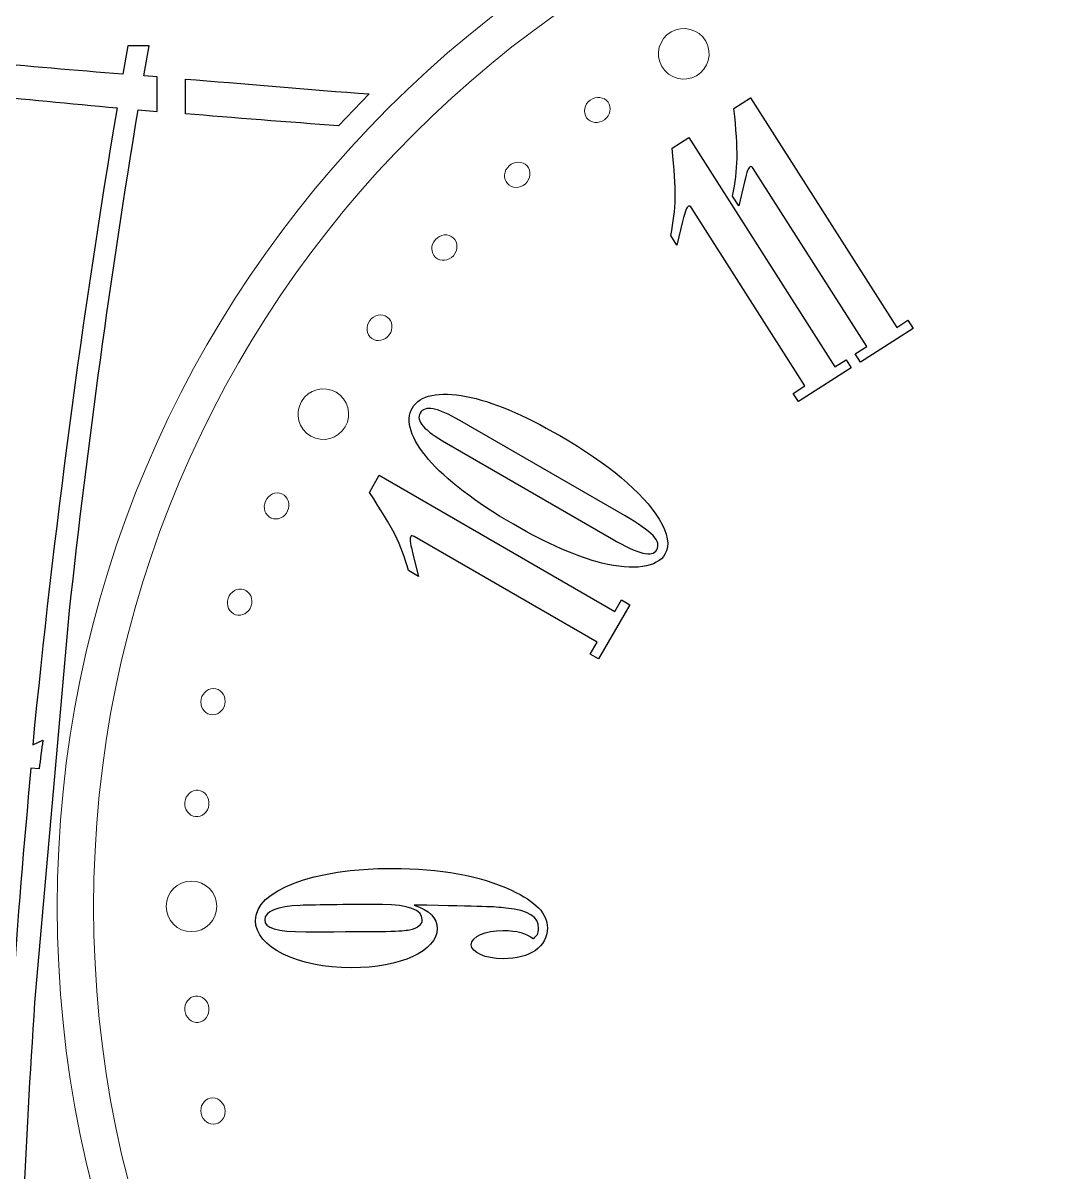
# Model space of a CAD drawing. Header units: millimetres. Extents: x -1775 to -1375, y 1217 to 1617.
# Drawn here: x -1649.9 to -1583.4, y 1395.4 to 1470 of the extents above; entities that cross this region are included whole.
import ezdxf

# ---------------------------------------------------------------- set-up
doc = ezdxf.new("R2010")
doc.units = ezdxf.units.MM
doc.header["$MEASUREMENT"] = 0
doc.layers.add('layer 1', color=7, linetype='Continuous')

msp = doc.modelspace()

# ---------------------------------------------------------------- linework, layer by layer
at = {"layer": 'layer 1', "color": 250, "lineweight": 20}
for major_axis in [(0, 73.3232), (0, 70.9643)]:
    msp.add_ellipse((-1574.3533, 1412.6137), major_axis=major_axis, ratio=1, dxfattribs=at)
at = {"layer": 'layer 1', "color": 30}
for points, knots in [([(-1574.767, 1617.1094), (-1464.31, 1617.1094), (-1374.767, 1527.5664), (-1374.767, 1417.1094), (-1374.767, 1417.1094), (-1374.767, 1306.6524), (-1464.31, 1217.1094), (-1574.767, 1217.1094), (-1574.767, 1217.1094), (-1685.224, 1217.1094), (-1774.767, 1306.6524), (-1774.767, 1417.1094), (-1774.767, 1417.1094), (-1774.767, 1527.5664), (-1685.224, 1617.1094), (-1574.767, 1617.1094)], [0, 0, 0, 0, 0.2, 0.2, 0.2, 0.2, 0.4, 0.4, 0.4, 0.4, 0.6, 0.6, 0.6, 0.6, 1, 1, 1, 1]), ([(-1649.1219, 1406.4278), (-1649.4339, 1401.7831), (-1649.6833, 1397.2551), (-1649.8737, 1392.8706), (-1649.8737, 1392.8706), (-1650.0429, 1388.9665), (-1650.171, 1385.0603), (-1650.2519, 1381.1535), (-1650.2519, 1381.1535), (-1650.2497, 1381.2807), (-1651.7025, 1381.4429), (-1651.7004, 1381.5704), (-1651.7004, 1381.5704), (-1651.641, 1384.8796), (-1651.5399, 1388.3381), (-1651.3953, 1391.9265), (-1651.3953, 1391.9265), (-1650.9959, 1401.8408), (-1650.3097, 1411.7503), (-1649.3845, 1421.629), (-1649.3845, 1421.629), (-1649.3845, 1421.629), (-1648.8494, 1421.5842), (-1648.8494, 1421.5842), (-1648.8494, 1421.5842), (-1648.7742, 1422.2099), (-1648.6923, 1422.8332), (-1648.6017, 1423.454), (-1648.6017, 1423.454), (-1648.6017, 1423.454), (-1649.2672, 1423.1552), (-1649.2672, 1423.1552), (-1649.2672, 1423.1552), (-1647.9435, 1436.7133), (-1646.058, 1451.0641), (-1643.7878, 1464.4944), (-1643.7878, 1464.4944), (-1649.8727, 1465.0437), (-1655.8411, 1465.6576), (-1661.663, 1466.3375), (-1661.663, 1466.3375), (-1661.663, 1466.3375), (-1661.663, 1468.3787), (-1661.663, 1468.3787), (-1661.663, 1468.3787), (-1655.7172, 1467.7423), (-1649.6215, 1467.1748), (-1643.4151, 1466.6728), (-1643.4151, 1466.6728), (-1643.4151, 1466.6728), (-1643.0913, 1468.5227), (-1643.0913, 1468.5227), (-1643.0913, 1468.5227), (-1643.0913, 1468.5227), (-1641.7145, 1468.5227), (-1641.7145, 1468.5227), (-1641.7145, 1468.5227), (-1641.7145, 1468.5227), (-1642.0515, 1466.5637), (-1642.0515, 1466.5637), (-1642.0515, 1466.5637), (-1642.0515, 1466.5637), (-1641.1986, 1466.4966), (-1641.1986, 1466.4966), (-1641.1986, 1466.4966), (-1641.1986, 1466.4966), (-1641.1986, 1464.2652), (-1641.1986, 1464.2652), (-1641.1986, 1464.2652), (-1641.1986, 1464.2652), (-1642.4199, 1464.3721), (-1642.4199, 1464.3721), (-1642.4199, 1464.3721), (-1644.211, 1453.5824), (-1645.6895, 1442.7322), (-1646.877, 1431.8551), (-1646.877, 1431.8551), (-1646.877, 1431.8551), (-1649.1219, 1406.4278), (-1649.1219, 1406.4278)], [0, 0, 0, 0, 0.047619, 0.047619, 0.047619, 0.047619, 0.0952381, 0.0952381, 0.0952381, 0.0952381, 0.1428571, 0.1428571, 0.1428571, 0.1428571, 0.1904762, 0.1904762, 0.1904762, 0.1904762, 0.2380952, 0.2380952, 0.2380952, 0.2380952, 0.2857143, 0.2857143, 0.2857143, 0.2857143, 0.3333333, 0.3333333, 0.3333333, 0.3333333, 0.3809524, 0.3809524, 0.3809524, 0.3809524, 0.4285714, 0.4285714, 0.4285714, 0.4285714, 0.4761905, 0.4761905, 0.4761905, 0.4761905, 0.5238095, 0.5238095, 0.5238095, 0.5238095, 0.5714286, 0.5714286, 0.5714286, 0.5714286, 0.6190476, 0.6190476, 0.6190476, 0.6190476, 0.6666667, 0.6666667, 0.6666667, 0.6666667, 0.7142857, 0.7142857, 0.7142857, 0.7142857, 0.7619048, 0.7619048, 0.7619048, 0.7619048, 0.8095238, 0.8095238, 0.8095238, 0.8095238, 0.8571429, 0.8571429, 0.8571429, 0.8571429, 0.9047619, 0.9047619, 0.9047619, 0.9047619, 1, 1, 1, 1]), ([(-1627.4272, 1465.3986), (-1631.2144, 1465.6573), (-1635.7763, 1466.0837), (-1639.3413, 1466.3538), (-1639.3413, 1466.3538), (-1639.3413, 1466.3538), (-1639.3413, 1464.1062), (-1639.3413, 1464.1062), (-1639.3413, 1464.1062), (-1636.3718, 1463.8557), (-1632.5683, 1463.5591), (-1629.4287, 1463.3295), (-1629.4287, 1463.3295), (-1629.4287, 1463.3295), (-1627.4272, 1465.3986), (-1627.4272, 1465.3986)], [0, 0, 0, 0, 0.2, 0.2, 0.2, 0.2, 0.4, 0.4, 0.4, 0.4, 0.6, 0.6, 0.6, 0.6, 1, 1, 1, 1])]:
    msp.add_open_spline(points, degree=3, knots=knots, dxfattribs=at)
at = {"layer": 'layer 1', "color": 232, "lineweight": 20}
for points, knots in [([(-1574.767, 1617.1094), (-1464.31, 1617.1094), (-1374.767, 1527.5664), (-1374.767, 1417.1094), (-1374.767, 1417.1094), (-1374.767, 1306.6524), (-1464.31, 1217.1094), (-1574.767, 1217.1094), (-1574.767, 1217.1094), (-1685.224, 1217.1094), (-1774.767, 1306.6524), (-1774.767, 1417.1094), (-1774.767, 1417.1094), (-1774.767, 1527.5664), (-1685.224, 1617.1094), (-1574.767, 1617.1094)], [0, 0, 0, 0, 0.2, 0.2, 0.2, 0.2, 0.4, 0.4, 0.4, 0.4, 0.6, 0.6, 0.6, 0.6, 1, 1, 1, 1]), ([(-1649.1219, 1406.4278), (-1649.4339, 1401.7831), (-1649.6833, 1397.2551), (-1649.8737, 1392.8706), (-1649.8737, 1392.8706), (-1650.0429, 1388.9665), (-1650.171, 1385.0603), (-1650.2519, 1381.1535), (-1650.2519, 1381.1535), (-1650.2497, 1381.2807), (-1651.7025, 1381.4429), (-1651.7004, 1381.5704), (-1651.7004, 1381.5704), (-1651.641, 1384.8796), (-1651.5399, 1388.3381), (-1651.3953, 1391.9265), (-1651.3953, 1391.9265), (-1650.9959, 1401.8408), (-1650.3097, 1411.7503), (-1649.3845, 1421.629), (-1649.3845, 1421.629), (-1649.3845, 1421.629), (-1648.8494, 1421.5842), (-1648.8494, 1421.5842), (-1648.8494, 1421.5842), (-1648.7742, 1422.2099), (-1648.6923, 1422.8332), (-1648.6017, 1423.454), (-1648.6017, 1423.454), (-1648.6017, 1423.454), (-1649.2672, 1423.1552), (-1649.2672, 1423.1552), (-1649.2672, 1423.1552), (-1647.9435, 1436.7133), (-1646.058, 1451.0641), (-1643.7878, 1464.4944), (-1643.7878, 1464.4944), (-1649.8727, 1465.0437), (-1655.8411, 1465.6576), (-1661.663, 1466.3375), (-1661.663, 1466.3375), (-1661.663, 1466.3375), (-1661.663, 1468.3787), (-1661.663, 1468.3787), (-1661.663, 1468.3787), (-1655.7172, 1467.7423), (-1649.6215, 1467.1748), (-1643.4151, 1466.6728), (-1643.4151, 1466.6728), (-1643.4151, 1466.6728), (-1643.0913, 1468.5227), (-1643.0913, 1468.5227), (-1643.0913, 1468.5227), (-1643.0913, 1468.5227), (-1641.7145, 1468.5227), (-1641.7145, 1468.5227), (-1641.7145, 1468.5227), (-1641.7145, 1468.5227), (-1642.0515, 1466.5637), (-1642.0515, 1466.5637), (-1642.0515, 1466.5637), (-1642.0515, 1466.5637), (-1641.1986, 1466.4966), (-1641.1986, 1466.4966), (-1641.1986, 1466.4966), (-1641.1986, 1466.4966), (-1641.1986, 1464.2652), (-1641.1986, 1464.2652), (-1641.1986, 1464.2652), (-1641.1986, 1464.2652), (-1642.4199, 1464.3721), (-1642.4199, 1464.3721), (-1642.4199, 1464.3721), (-1644.211, 1453.5824), (-1645.6895, 1442.7322), (-1646.877, 1431.8551), (-1646.877, 1431.8551), (-1646.877, 1431.8551), (-1649.1219, 1406.4278), (-1649.1219, 1406.4278)], [0, 0, 0, 0, 0.047619, 0.047619, 0.047619, 0.047619, 0.0952381, 0.0952381, 0.0952381, 0.0952381, 0.1428571, 0.1428571, 0.1428571, 0.1428571, 0.1904762, 0.1904762, 0.1904762, 0.1904762, 0.2380952, 0.2380952, 0.2380952, 0.2380952, 0.2857143, 0.2857143, 0.2857143, 0.2857143, 0.3333333, 0.3333333, 0.3333333, 0.3333333, 0.3809524, 0.3809524, 0.3809524, 0.3809524, 0.4285714, 0.4285714, 0.4285714, 0.4285714, 0.4761905, 0.4761905, 0.4761905, 0.4761905, 0.5238095, 0.5238095, 0.5238095, 0.5238095, 0.5714286, 0.5714286, 0.5714286, 0.5714286, 0.6190476, 0.6190476, 0.6190476, 0.6190476, 0.6666667, 0.6666667, 0.6666667, 0.6666667, 0.7142857, 0.7142857, 0.7142857, 0.7142857, 0.7619048, 0.7619048, 0.7619048, 0.7619048, 0.8095238, 0.8095238, 0.8095238, 0.8095238, 0.8571429, 0.8571429, 0.8571429, 0.8571429, 0.9047619, 0.9047619, 0.9047619, 0.9047619, 1, 1, 1, 1]), ([(-1627.4272, 1465.3986), (-1631.2144, 1465.6573), (-1635.7763, 1466.0837), (-1639.3413, 1466.3538), (-1639.3413, 1466.3538), (-1639.3413, 1466.3538), (-1639.3413, 1464.1062), (-1639.3413, 1464.1062), (-1639.3413, 1464.1062), (-1636.3718, 1463.8557), (-1632.5683, 1463.5591), (-1629.4287, 1463.3295), (-1629.4287, 1463.3295), (-1629.4287, 1463.3295), (-1627.4272, 1465.3986), (-1627.4272, 1465.3986)], [0, 0, 0, 0, 0.2, 0.2, 0.2, 0.2, 0.4, 0.4, 0.4, 0.4, 0.6, 0.6, 0.6, 0.6, 1, 1, 1, 1])]:
    msp.add_open_spline(points, degree=3, knots=knots, dxfattribs=at)
at = {"layer": 'layer 1', "color": 250, "lineweight": 20}
for points in [[(-1607.8359, 1469.4222), (-1607.0501, 1469.8759), (-1606.0454, 1469.6067), (-1605.5917, 1468.8209), (-1605.5917, 1468.8209), (-1605.138, 1468.0351), (-1605.4072, 1467.0303), (-1606.193, 1466.5766), (-1606.193, 1466.5766), (-1606.9788, 1466.123), (-1607.9836, 1466.3922), (-1608.4373, 1467.178), (-1608.4373, 1467.178), (-1608.8909, 1467.9638), (-1608.6217, 1468.9685), (-1607.8359, 1469.4222)], [(-1613.0855, 1464.9921), (-1612.7025, 1465.2704), (-1612.1854, 1465.2115), (-1611.9304, 1464.8605), (-1611.9304, 1464.8605), (-1611.6754, 1464.5095), (-1611.7792, 1463.9995), (-1612.1621, 1463.7212), (-1612.1621, 1463.7212), (-1612.5451, 1463.443), (-1613.0623, 1463.5019), (-1613.3173, 1463.8529), (-1613.3173, 1463.8529), (-1613.5723, 1464.2038), (-1613.4685, 1464.7139), (-1613.0855, 1464.9921)], [(-1618.3472, 1460.7313), (-1617.9954, 1461.048), (-1617.475, 1461.0435), (-1617.1847, 1460.7211), (-1617.1847, 1460.7211), (-1616.8944, 1460.3987), (-1616.9443, 1459.8806), (-1617.2961, 1459.5638), (-1617.2961, 1459.5638), (-1617.6479, 1459.2471), (-1618.1683, 1459.2516), (-1618.4586, 1459.574), (-1618.4586, 1459.574), (-1618.7489, 1459.8964), (-1618.699, 1460.4145), (-1618.3472, 1460.7313)], [(-1623.1347, 1455.9438), (-1622.818, 1456.2955), (-1622.2999, 1456.3454), (-1621.9775, 1456.0552), (-1621.9775, 1456.0552), (-1621.6551, 1455.7649), (-1621.6506, 1455.2444), (-1621.9673, 1454.8926), (-1621.9673, 1454.8926), (-1622.2841, 1454.5408), (-1622.8022, 1454.4909), (-1623.1246, 1454.7812), (-1623.1246, 1454.7812), (-1623.447, 1455.0715), (-1623.4515, 1455.592), (-1623.1347, 1455.9438)], [(-1627.3956, 1450.682), (-1627.1174, 1451.065), (-1626.6073, 1451.1688), (-1626.2563, 1450.9138), (-1626.2563, 1450.9138), (-1625.9054, 1450.6588), (-1625.8464, 1450.1416), (-1626.1247, 1449.7587), (-1626.1247, 1449.7587), (-1626.4029, 1449.3757), (-1626.913, 1449.2719), (-1627.264, 1449.5269), (-1627.264, 1449.5269), (-1627.615, 1449.7819), (-1627.6739, 1450.299), (-1627.3956, 1450.682)], [(-1631.8257, 1445.4324), (-1631.372, 1446.2182), (-1630.3673, 1446.4875), (-1629.5815, 1446.0338), (-1629.5815, 1446.0338), (-1628.7957, 1445.5801), (-1628.5264, 1444.5754), (-1628.9801, 1443.7896), (-1628.9801, 1443.7896), (-1629.4338, 1443.0038), (-1630.4385, 1442.7346), (-1631.2243, 1443.1882), (-1631.2243, 1443.1882), (-1632.0101, 1443.6419), (-1632.2794, 1444.6467), (-1631.8257, 1445.4324)], [(-1634.1569, 1438.9711), (-1633.9644, 1439.4036), (-1633.487, 1439.6111), (-1633.0907, 1439.4347), (-1633.0907, 1439.4347), (-1632.6944, 1439.2582), (-1632.5292, 1438.7646), (-1632.7218, 1438.3322), (-1632.7218, 1438.3322), (-1632.9143, 1437.8997), (-1633.3917, 1437.6921), (-1633.788, 1437.8686), (-1633.788, 1437.8686), (-1634.1843, 1438.0451), (-1634.3495, 1438.5387), (-1634.1569, 1438.9711)], [(-1636.5833, 1432.6502), (-1636.437, 1433.1005), (-1635.984, 1433.3568), (-1635.5714, 1433.2227), (-1635.5714, 1433.2227), (-1635.1588, 1433.0886), (-1634.9429, 1432.615), (-1635.0892, 1432.1648), (-1635.0892, 1432.1648), (-1635.2355, 1431.7146), (-1635.6885, 1431.4583), (-1636.1011, 1431.5923), (-1636.1011, 1431.5923), (-1636.5137, 1431.7264), (-1636.7296, 1432.2), (-1636.5833, 1432.6502)], [(-1638.3356, 1426.1104), (-1638.2372, 1426.5734), (-1637.8135, 1426.8757), (-1637.3891, 1426.7855), (-1637.3891, 1426.7855), (-1636.9648, 1426.6953), (-1636.7006, 1426.2468), (-1636.799, 1425.7837), (-1636.799, 1425.7837), (-1636.8974, 1425.3207), (-1637.3212, 1425.0184), (-1637.7455, 1425.1086), (-1637.7455, 1425.1086), (-1638.1699, 1425.1988), (-1638.434, 1425.6473), (-1638.3356, 1426.1104)], [(-1639.3948, 1419.4231), (-1639.3453, 1419.8939), (-1638.9555, 1420.2388), (-1638.524, 1420.1935), (-1638.524, 1420.1935), (-1638.0926, 1420.1481), (-1637.783, 1419.7297), (-1637.8324, 1419.2589), (-1637.8324, 1419.2589), (-1637.8819, 1418.7881), (-1638.2717, 1418.4432), (-1638.7032, 1418.4886), (-1638.7032, 1418.4886), (-1639.1347, 1418.5339), (-1639.4443, 1418.9523), (-1639.3948, 1419.4231)], [(-1640.6065, 1412.6618), (-1640.6065, 1413.5692), (-1639.871, 1414.3047), (-1638.9637, 1414.3047), (-1638.9637, 1414.3047), (-1638.0563, 1414.3047), (-1637.3208, 1413.5692), (-1637.3208, 1412.6618), (-1637.3208, 1412.6618), (-1637.3208, 1411.7545), (-1638.0563, 1411.019), (-1638.9637, 1411.019), (-1638.9637, 1411.019), (-1639.871, 1411.019), (-1640.6065, 1411.7545), (-1640.6065, 1412.6618)], [(-1639.3948, 1405.9005), (-1639.4443, 1406.3713), (-1639.1347, 1406.7897), (-1638.7032, 1406.8351), (-1638.7032, 1406.8351), (-1638.2717, 1406.8804), (-1637.8819, 1406.5355), (-1637.8324, 1406.0647), (-1637.8324, 1406.0647), (-1637.783, 1405.594), (-1638.0926, 1405.1755), (-1638.524, 1405.1302), (-1638.524, 1405.1302), (-1638.9555, 1405.0848), (-1639.3453, 1405.4297), (-1639.3948, 1405.9005)], [(-1638.3356, 1399.2133), (-1638.434, 1399.6764), (-1638.1699, 1400.1248), (-1637.7455, 1400.215), (-1637.7455, 1400.215), (-1637.3212, 1400.3052), (-1636.8974, 1400.003), (-1636.799, 1399.5399), (-1636.799, 1399.5399), (-1636.7006, 1399.0769), (-1636.9648, 1398.6284), (-1637.3891, 1398.5382), (-1637.3891, 1398.5382), (-1637.8135, 1398.448), (-1638.2372, 1398.7503), (-1638.3356, 1399.2133)]]:
    msp.add_open_spline(points, degree=3, knots=[0, 0, 0, 0, 0.2, 0.2, 0.2, 0.2, 0.4, 0.4, 0.4, 0.4, 0.6, 0.6, 0.6, 0.6, 1, 1, 1, 1], dxfattribs=at)
at = {"layer": 'layer 1', "color": 250}
for points, knots in [([(-1602.6834, 1465.1341), (-1602.6834, 1465.1341), (-1603.7634, 1464.4459), (-1603.7634, 1464.4459), (-1603.7634, 1464.4459), (-1603.466, 1461.6441), (-1603.4873, 1460.5573), (-1603.8491, 1458.766), (-1603.8491, 1458.766), (-1603.8491, 1458.766), (-1603.4514, 1458.1418), (-1603.4514, 1458.1418), (-1603.4514, 1458.1418), (-1603.4514, 1458.1418), (-1603.0798, 1459.6793), (-1603.0798, 1459.6793), (-1603.0798, 1459.6793), (-1602.906, 1460.4075), (-1602.8244, 1460.5895), (-1602.6949, 1460.672), (-1602.6949, 1460.672), (-1602.6516, 1460.6996), (-1602.5644, 1460.6579), (-1602.5054, 1460.5654), (-1602.5054, 1460.5654), (-1602.5054, 1460.5654), (-1595.1376, 1449.0032), (-1595.1376, 1449.0032), (-1595.1376, 1449.0032), (-1595.1376, 1449.0032), (-1595.8936, 1448.5214), (-1595.8936, 1448.5214), (-1595.8936, 1448.5214), (-1595.8936, 1448.5214), (-1595.5546, 1447.9895), (-1595.5546, 1447.9895), (-1595.5546, 1447.9895), (-1595.5546, 1447.9895), (-1592.1312, 1450.171), (-1592.1312, 1450.171), (-1592.1312, 1450.171), (-1592.1312, 1450.171), (-1592.4701, 1450.703), (-1592.4701, 1450.703), (-1592.4701, 1450.703), (-1592.4701, 1450.703), (-1593.1937, 1450.2419), (-1593.1937, 1450.2419), (-1593.1937, 1450.2419), (-1593.1937, 1450.2419), (-1602.6834, 1465.1341), (-1602.6834, 1465.1341)], [0, 0, 0, 0, 0.0714286, 0.0714286, 0.0714286, 0.0714286, 0.1428571, 0.1428571, 0.1428571, 0.1428571, 0.2142857, 0.2142857, 0.2142857, 0.2142857, 0.2857143, 0.2857143, 0.2857143, 0.2857143, 0.3571429, 0.3571429, 0.3571429, 0.3571429, 0.4285714, 0.4285714, 0.4285714, 0.4285714, 0.5, 0.5, 0.5, 0.5, 0.5714286, 0.5714286, 0.5714286, 0.5714286, 0.6428571, 0.6428571, 0.6428571, 0.6428571, 0.7142857, 0.7142857, 0.7142857, 0.7142857, 0.7857143, 0.7857143, 0.7857143, 0.7857143, 0.8571429, 0.8571429, 0.8571429, 0.8571429, 1, 1, 1, 1]), ([(-1606.6958, 1462.5732), (-1606.6958, 1462.5732), (-1607.7757, 1461.885), (-1607.7757, 1461.885), (-1607.7757, 1461.885), (-1607.4784, 1459.0832), (-1607.4997, 1457.9964), (-1607.8615, 1456.2051), (-1607.8615, 1456.2051), (-1607.8615, 1456.2051), (-1607.4638, 1455.5809), (-1607.4638, 1455.5809), (-1607.4638, 1455.5809), (-1607.4638, 1455.5809), (-1607.0921, 1457.1184), (-1607.0921, 1457.1184), (-1607.0921, 1457.1184), (-1606.9183, 1457.8466), (-1606.8368, 1458.0286), (-1606.7072, 1458.1111), (-1606.7072, 1458.1111), (-1606.664, 1458.1387), (-1606.5767, 1458.097), (-1606.5178, 1458.0045), (-1606.5178, 1458.0045), (-1606.5178, 1458.0045), (-1599.15, 1446.4423), (-1599.15, 1446.4423), (-1599.15, 1446.4423), (-1599.15, 1446.4423), (-1599.906, 1445.9605), (-1599.906, 1445.9605), (-1599.906, 1445.9605), (-1599.906, 1445.9605), (-1599.567, 1445.4286), (-1599.567, 1445.4286), (-1599.567, 1445.4286), (-1599.567, 1445.4286), (-1596.1435, 1447.6101), (-1596.1435, 1447.6101), (-1596.1435, 1447.6101), (-1596.1435, 1447.6101), (-1596.4825, 1448.1421), (-1596.4825, 1448.1421), (-1596.4825, 1448.1421), (-1596.4825, 1448.1421), (-1597.206, 1447.681), (-1597.206, 1447.681), (-1597.206, 1447.681), (-1597.206, 1447.681), (-1606.6958, 1462.5732), (-1606.6958, 1462.5732)], [0, 0, 0, 0, 0.0714286, 0.0714286, 0.0714286, 0.0714286, 0.1428571, 0.1428571, 0.1428571, 0.1428571, 0.2142857, 0.2142857, 0.2142857, 0.2142857, 0.2857143, 0.2857143, 0.2857143, 0.2857143, 0.3571429, 0.3571429, 0.3571429, 0.3571429, 0.4285714, 0.4285714, 0.4285714, 0.4285714, 0.5, 0.5, 0.5, 0.5, 0.5714286, 0.5714286, 0.5714286, 0.5714286, 0.6428571, 0.6428571, 0.6428571, 0.6428571, 0.7142857, 0.7142857, 0.7142857, 0.7142857, 0.7857143, 0.7857143, 0.7857143, 0.7857143, 0.8571429, 0.8571429, 0.8571429, 0.8571429, 1, 1, 1, 1]), ([(-1624.6242, 1445.0303), (-1625.6166, 1443.3114), (-1623.0338, 1440.3265), (-1618.0705, 1437.461), (-1618.0705, 1437.461), (-1615.8383, 1436.1722), (-1613.9422, 1435.3437), (-1612.3344, 1434.9477), (-1612.3344, 1434.9477), (-1610.2522, 1434.4407), (-1608.74, 1434.647), (-1608.2342, 1435.5232), (-1608.2342, 1435.5232), (-1607.9076, 1436.0887), (-1608.0341, 1436.8569), (-1608.6029, 1437.7915), (-1608.6029, 1437.7915), (-1609.6899, 1439.5282), (-1611.9035, 1441.3977), (-1615.0615, 1443.221), (-1615.0615, 1443.221), (-1617.4362, 1444.592), (-1619.4768, 1445.4449), (-1621.1296, 1445.7632), (-1621.1296, 1445.7632), (-1622.8964, 1446.1029), (-1624.1567, 1445.84), (-1624.6242, 1445.0303)], [0, 0, 0, 0, 0.125, 0.125, 0.125, 0.125, 0.25, 0.25, 0.25, 0.25, 0.375, 0.375, 0.375, 0.375, 0.5, 0.5, 0.5, 0.5, 0.625, 0.625, 0.625, 0.625, 0.75, 0.75, 0.75, 0.75, 1, 1, 1, 1]), ([(-1622.4127, 1442.7184), (-1623.8851, 1443.5684), (-1624.4155, 1444.1853), (-1624.1274, 1444.6843), (-1624.1274, 1444.6843), (-1623.8328, 1445.1945), (-1623.0031, 1445.0407), (-1621.5547, 1444.2045), (-1621.5547, 1444.2045), (-1621.5547, 1444.2045), (-1610.8212, 1438.0075), (-1610.8212, 1438.0075), (-1610.8212, 1438.0075), (-1609.04, 1436.9791), (-1608.4556, 1436.3461), (-1608.7693, 1435.8027), (-1608.7693, 1435.8027), (-1609.0639, 1435.2926), (-1609.922, 1435.5068), (-1611.7028, 1436.535), (-1611.7028, 1436.535), (-1611.7028, 1436.535), (-1622.4127, 1442.7184), (-1622.4127, 1442.7184)], [0, 0, 0, 0, 0.1428571, 0.1428571, 0.1428571, 0.1428571, 0.2857143, 0.2857143, 0.2857143, 0.2857143, 0.4285714, 0.4285714, 0.4285714, 0.4285714, 0.5714286, 0.5714286, 0.5714286, 0.5714286, 0.7142857, 0.7142857, 0.7142857, 0.7142857, 1, 1, 1, 1]), ([(-1626.7787, 1440.6404), (-1626.7787, 1440.6404), (-1627.419, 1439.5314), (-1627.419, 1439.5314), (-1627.419, 1439.5314), (-1625.8618, 1437.1831), (-1625.379, 1436.2092), (-1624.8729, 1434.4533), (-1624.8729, 1434.4533), (-1624.8729, 1434.4533), (-1624.232, 1434.0832), (-1624.232, 1434.0832), (-1624.232, 1434.0832), (-1624.232, 1434.0832), (-1624.6121, 1435.6187), (-1624.6121, 1435.6187), (-1624.6121, 1435.6187), (-1624.7942, 1436.3448), (-1624.8058, 1436.5438), (-1624.7289, 1436.677), (-1624.7289, 1436.677), (-1624.7034, 1436.7213), (-1624.6066, 1436.7247), (-1624.5117, 1436.6699), (-1624.5117, 1436.6699), (-1624.5117, 1436.6699), (-1612.6383, 1429.8147), (-1612.6383, 1429.8147), (-1612.6383, 1429.8147), (-1612.6383, 1429.8147), (-1613.0865, 1429.0384), (-1613.0865, 1429.0384), (-1613.0865, 1429.0384), (-1613.0865, 1429.0384), (-1612.5402, 1428.723), (-1612.5402, 1428.723), (-1612.5402, 1428.723), (-1612.5402, 1428.723), (-1610.5106, 1432.2385), (-1610.5106, 1432.2385), (-1610.5106, 1432.2385), (-1610.5106, 1432.2385), (-1611.0568, 1432.5539), (-1611.0568, 1432.5539), (-1611.0568, 1432.5539), (-1611.0568, 1432.5539), (-1611.4857, 1431.811), (-1611.4857, 1431.811), (-1611.4857, 1431.811), (-1611.4857, 1431.811), (-1626.7787, 1440.6404), (-1626.7787, 1440.6404)], [0, 0, 0, 0, 0.0714286, 0.0714286, 0.0714286, 0.0714286, 0.1428571, 0.1428571, 0.1428571, 0.1428571, 0.2142857, 0.2142857, 0.2142857, 0.2142857, 0.2857143, 0.2857143, 0.2857143, 0.2857143, 0.3571429, 0.3571429, 0.3571429, 0.3571429, 0.4285714, 0.4285714, 0.4285714, 0.4285714, 0.5, 0.5, 0.5, 0.5, 0.5714286, 0.5714286, 0.5714286, 0.5714286, 0.6428571, 0.6428571, 0.6428571, 0.6428571, 0.7142857, 0.7142857, 0.7142857, 0.7142857, 0.7857143, 0.7857143, 0.7857143, 0.7857143, 0.8571429, 0.8571429, 0.8571429, 0.8571429, 1, 1, 1, 1]), ([(-1624.5037, 1412.7468), (-1619.8971, 1412.6573), (-1619.3764, 1412.6443), (-1618.5537, 1412.5548), (-1618.5537, 1412.5548), (-1617.0454, 1412.3883), (-1616.4421, 1412.0041), (-1616.4421, 1411.2356), (-1616.4421, 1411.2356), (-1616.4421, 1410.9028), (-1616.5246, 1410.7363), (-1616.7987, 1410.5698), (-1616.7987, 1410.5698), (-1617.2099, 1410.9156), (-1617.8408, 1411.0948), (-1618.7455, 1411.0948), (-1618.7455, 1411.0948), (-1619.8971, 1411.0948), (-1620.8022, 1410.6979), (-1620.8022, 1410.1729), (-1620.8022, 1410.1729), (-1620.8022, 1409.6607), (-1619.8971, 1409.2635), (-1618.7455, 1409.2635), (-1618.7455, 1409.2635), (-1616.9633, 1409.2635), (-1615.8661, 1410.0319), (-1615.8661, 1411.2613), (-1615.8661, 1411.2613), (-1615.8661, 1412.1962), (-1616.6067, 1412.9646), (-1618.197, 1413.7073), (-1618.197, 1413.7073), (-1620.281, 1414.6677), (-1622.8036, 1415.1287), (-1625.9295, 1415.1287), (-1625.9295, 1415.1287), (-1631.0845, 1415.1287), (-1634.8137, 1413.7073), (-1634.8137, 1411.7352), (-1634.8137, 1411.7352), (-1634.8137, 1410.0319), (-1632.0717, 1408.6745), (-1628.5895, 1408.6745), (-1628.5895, 1408.6745), (-1625.3811, 1408.6745), (-1623.0229, 1409.7631), (-1623.0229, 1411.2229), (-1623.0229, 1411.2229), (-1623.0229, 1411.9016), (-1623.5166, 1412.4138), (-1624.5037, 1412.7468)], [0, 0, 0, 0, 0.0714286, 0.0714286, 0.0714286, 0.0714286, 0.1428571, 0.1428571, 0.1428571, 0.1428571, 0.2142857, 0.2142857, 0.2142857, 0.2142857, 0.2857143, 0.2857143, 0.2857143, 0.2857143, 0.3571429, 0.3571429, 0.3571429, 0.3571429, 0.4285714, 0.4285714, 0.4285714, 0.4285714, 0.5, 0.5, 0.5, 0.5, 0.5714286, 0.5714286, 0.5714286, 0.5714286, 0.6428571, 0.6428571, 0.6428571, 0.6428571, 0.7142857, 0.7142857, 0.7142857, 0.7142857, 0.7857143, 0.7857143, 0.7857143, 0.7857143, 0.8571429, 0.8571429, 0.8571429, 0.8571429, 1, 1, 1, 1]), ([(-1634.2105, 1411.7864), (-1634.2105, 1412.337), (-1633.3879, 1412.67), (-1631.9071, 1412.7211), (-1631.9071, 1412.7211), (-1630.9749, 1412.7597), (-1628.2877, 1412.7852), (-1626.5605, 1412.7852), (-1626.5605, 1412.7852), (-1624.9153, 1412.7852), (-1623.9829, 1412.4267), (-1623.9829, 1411.7992), (-1623.9829, 1411.7992), (-1623.9829, 1411.4791), (-1624.2844, 1411.2486), (-1624.8055, 1411.1461), (-1624.8055, 1411.1461), (-1625.3263, 1411.0307), (-1626.1489, 1411.018), (-1631.5509, 1411.018), (-1631.5509, 1411.018), (-1633.4704, 1411.018), (-1634.2105, 1411.2356), (-1634.2105, 1411.7864)], [0, 0, 0, 0, 0.1428571, 0.1428571, 0.1428571, 0.1428571, 0.2857143, 0.2857143, 0.2857143, 0.2857143, 0.4285714, 0.4285714, 0.4285714, 0.4285714, 0.5714286, 0.5714286, 0.5714286, 0.5714286, 0.7142857, 0.7142857, 0.7142857, 0.7142857, 1, 1, 1, 1])]:
    msp.add_open_spline(points, degree=3, knots=knots, dxfattribs=at)

doc.saveas('drawing.dxf')
